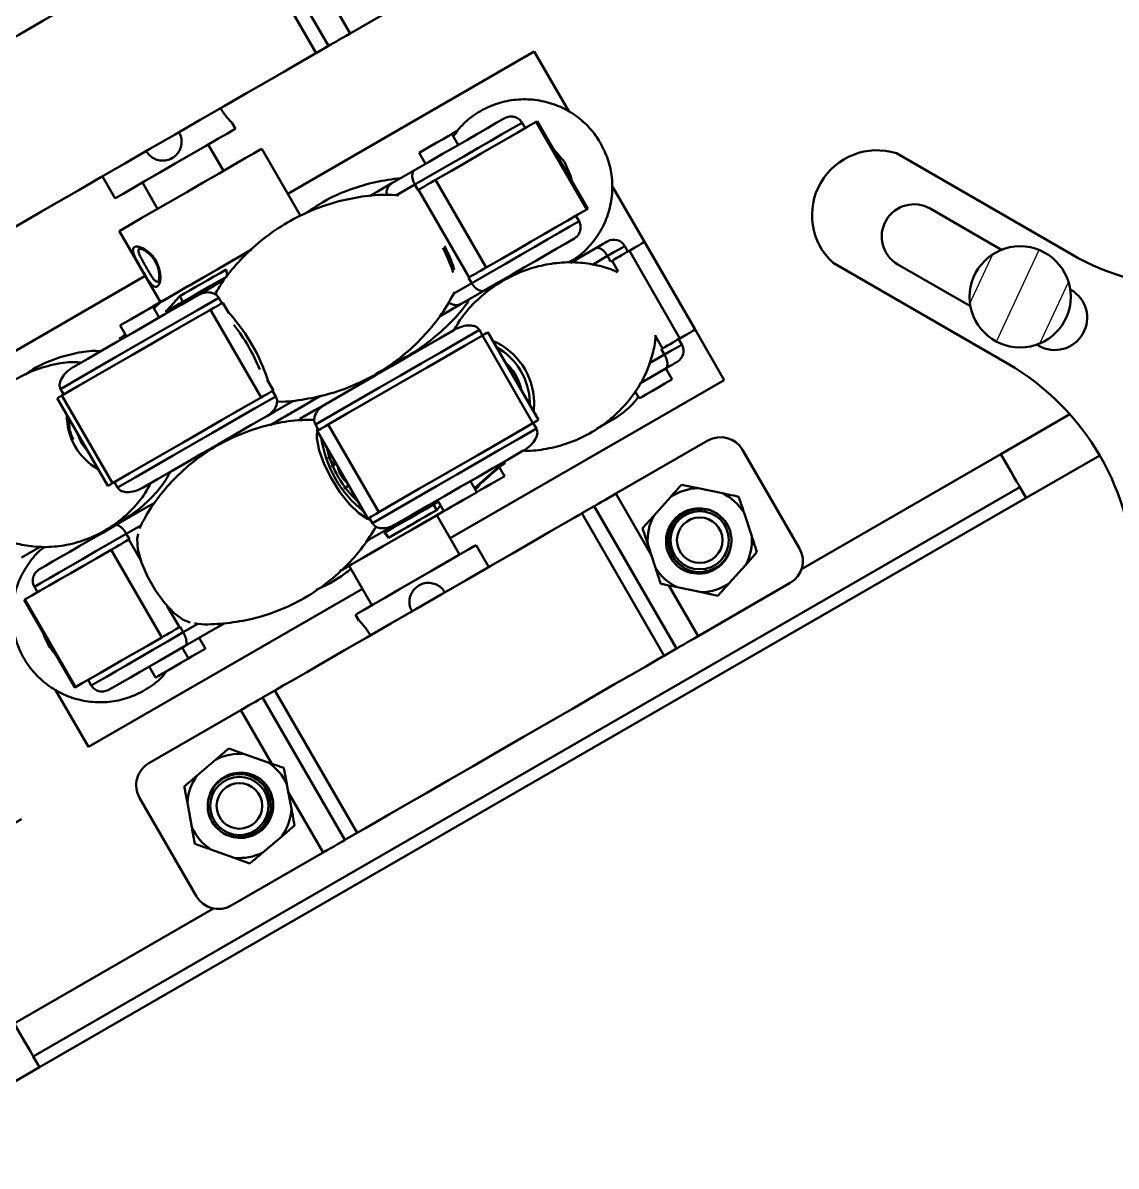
# Model space of a CAD drawing. Header units: millimetres. Extents: x 263 to 2983, y 441 to 2500.
# Drawn here: x 716.4 to 802.7, y 1192.8 to 1283.1 of the extents above; entities that cross this region are included whole.
import ezdxf

# ---------------------------------------------------------------- set-up
doc = ezdxf.new("R2010")
doc.units = ezdxf.units.MM
doc.header["$LTSCALE"] = 0.5
doc.layers.add('BOL', color=7, linetype='Continuous', lineweight=50)
doc.layers.add('HAT', color=3, linetype='Continuous')

# ---------------------------------------------------------------- blocks, each defined once
blk = doc.blocks.new('*U56')
at = {"layer": 'BOL'}
for p, q in [((-11.999, 6.192), (9.132, -6.008)), ((-1.803, 1.453), (-2.294, 0.589)), ((-0.071, 0.453), (-0.573, -0.405)), ((4.437, -3.297), (5.937, -0.699)), ((5.937, -0.699), (11.999, -4.199)), ((9.767, -4.065), (9.517, -4.498)), ((9.517, -4.498), (11.249, -5.498)), ((11.499, -5.065), (9.767, -4.065)), ((11.999, -4.199), (11.499, -5.065)), ((10.499, -6.797), (9.132, -6.008)), ((11.249, -5.498), (10.499, -6.797))]:
    blk.add_line(p, q, dxfattribs=at)
blk.add_lwpolyline([(-3.047, 6.797), (5.613, 1.797), (3.613, -1.667), (-5.047, 3.333)], close=True, dxfattribs=at)
blk = doc.blocks.new('*U57')
at = {"layer": 'BOL', "color": 0, "linetype": 'ByBlock', "lineweight": -2, "transparency": 16777216, "rotation": 239.9999999999999}
blk.add_blockref('*U56', (599.892, 1758.508), dxfattribs=at)

msp = doc.modelspace()

# ---------------------------------------------------------------- hatches: boundary and pattern name
at = {"layer": 'HAT'}
h = msp.add_hatch(dxfattribs=at)
h.set_pattern_fill('ANSI31', color=256, angle=20)
h.paths.add_polyline_path([(791.154, 1261.488, 1), (799.154, 1261.488, 1)])

# ---------------------------------------------------------------- linework, layer by layer
at = {"layer": 'BOL'}
for p, q in [((734.002, 1292.577), (740.502, 1281.318)), ((733.028, 1292.015), (739.528, 1280.756)), ((739.876, 1286.367), (742.218, 1282.309)), ((742.218, 1282.309), (749.487, 1286.506)), ((756.769, 1280.895), (737.283, 1269.645)), ((739.528, 1280.756), (740.502, 1281.318)), ((759.533, 1276.107), (756.769, 1280.895)), ((733.167, 1274.774), (732.908, 1275.222)), ((755.8, 1275.255), (756.05, 1274.822)), ((760.926, 1268.4), (756.926, 1275.328)), ((761.005, 1268.445), (757.005, 1275.374)), ((750.761, 1273.501), (750.261, 1274.367)), ((750.271, 1274.372), (750.735, 1274.64)), ((732.202, 1271.446), (731.002, 1273.524)), ((738.3, 1267.883), (735.233, 1273.196)), ((747.663, 1272.867), (748.163, 1272.001)), ((785.374, 1272.838), (799.154, 1264.882)), ((745.501, 1270.464), (747.343, 1271.527)), ((722.641, 1271.006), (723.641, 1269.274)), ((725.806, 1270.524), (727.006, 1268.446)), ((748.963, 1270.731), (752.963, 1263.803)), ((747.329, 1270.364), (745.874, 1269.525)), ((747.329, 1270.364), (747.579, 1269.931)), ((747.579, 1269.931), (747.614, 1269.951)), ((751.614, 1263.023), (747.614, 1269.951)), ((765.469, 1265.826), (762.891, 1270.29)), ((760.3, 1267.461), (760.05, 1267.894)), ((788.045, 1268.466), (793.687, 1265.209)), ((723.975, 1266.696), (727.225, 1261.067)), ((759.629, 1264.187), (761.617, 1265.335)), ((764.169, 1265.076), (763.919, 1265.509)), ((764.279, 1265.139), (768.279, 1258.211)), ((769.469, 1258.898), (765.469, 1265.826)), ((760.681, 1264.794), (760.34, 1264.803)), ((762.55, 1264.719), (761.357, 1264.03)), ((762.55, 1264.719), (762.8, 1264.286)), ((762.907, 1264.347), (762.8, 1264.286)), ((763.401, 1263.491), (762.907, 1264.347)), ((794.154, 1256.222), (780.373, 1264.178)), ((750.213, 1263.826), (750.351, 1263.408)), ((750.445, 1263.628), (750.331, 1264.009)), ((755.125, 1263.319), (755.35, 1263.294)), ((791.224, 1260.742), (785.495, 1264.05)), ((726.025, 1263.145), (706.539, 1251.895)), ((750.416, 1261.754), (751.829, 1262.57)), ((751.579, 1263.003), (751.614, 1263.023)), ((751.829, 1262.57), (751.579, 1263.003)), ((729.009, 1261.099), (728.756, 1261.537)), ((752.843, 1262.001), (751.001, 1260.937)), ((799.11, 1262.078), (799.17, 1262.043)), ((727.137, 1259.861), (726.637, 1260.727)), ((727.226, 1261.067), (726.751, 1260.634)), ((731.839, 1261.421), (732.089, 1260.988)), ((732.635, 1260.189), (732.153, 1261.025)), ((751.001, 1260.937), (749.335, 1259.976)), ((735.186, 1253.539), (731.186, 1260.467)), ((724.039, 1259.227), (724.539, 1258.361)), ((752.429, 1258.875), (752.679, 1258.442)), ((771.769, 1254.914), (769.469, 1258.898)), ((724.219, 1258.333), (724.443, 1258.528)), ((756.663, 1251.505), (752.663, 1258.433)), ((757.104, 1251.759), (753.104, 1258.688)), ((766.907, 1257.419), (766.315, 1258.444)), ((768.419, 1257.715), (768.169, 1258.148)), ((766.907, 1257.419), (766.8, 1257.357)), ((767.05, 1256.924), (766.8, 1257.357)), ((796.62, 1257.626), (796.473, 1257.711)), ((745.666, 1256.125), (745.574, 1256.284)), ((765.862, 1256.239), (767.05, 1256.924)), ((735.56, 1255.366), (735.738, 1254.815)), ((767.117, 1255.808), (765.148, 1254.671)), ((767.654, 1254.964), (767.154, 1255.83)), ((736.153, 1254.097), (735.67, 1254.932)), ((750.118, 1242.414), (771.769, 1254.914)), ((719.079, 1253.477), (723.079, 1246.549)), ((719.342, 1254.206), (719.592, 1253.773)), ((719.44, 1253.685), (723.44, 1246.757)), ((736.339, 1253.627), (736.089, 1254.06)), ((764.736, 1254.017), (765.056, 1253.464)), ((765.082, 1253.479), (765.056, 1253.464)), ((756.423, 1253.145), (756.422, 1252.941)), ((756.769, 1253.177), (756.721, 1252.424)), ((793.625, 1249.058), (799.083, 1252.209)), ((739.471, 1251.394), (739.721, 1250.961)), ((739.612, 1250.898), (743.612, 1243.97)), ((740.483, 1251.401), (744.483, 1244.473)), ((756.929, 1251.081), (756.679, 1251.514)), ((770.487, 1250.133), (763.218, 1245.936)), ((777.72, 1241.607), (773.22, 1249.401)), ((777.883, 1239.969), (793.625, 1249.058)), ((795.625, 1245.594), (801.444, 1248.953)), ((741.112, 1248.3), (740.729, 1248.079)), ((754.409, 1247.316), (754.006, 1248.015)), ((717.183, 1201.46), (795.125, 1246.46)), ((723.842, 1246.412), (723.592, 1246.845)), ((741.729, 1246.347), (742.112, 1246.568)), ((752.22, 1246.053), (751.72, 1246.919)), ((752.094, 1246.269), (752.358, 1246.509)), ((752.449, 1246.599), (752.401, 1246.683)), ((769.702, 1246.37), (768.403, 1246.644)), ((771.624, 1245.966), (769.702, 1246.37)), ((795.125, 1246.46), (795.625, 1245.594)), ((717.683, 1200.594), (795.625, 1245.594)), ((726.285, 1244.936), (726.781, 1245.222)), ((749.121, 1245.419), (749.622, 1244.553)), ((766.008, 1241.104), (763.218, 1245.936)), ((767.517, 1245.655), (766.206, 1244.193)), ((723.681, 1243.432), (726.285, 1244.936)), ((748.803, 1245.078), (749.056, 1244.64)), ((749.056, 1244.64), (749.357, 1245.01)), ((749.648, 1244.568), (749.622, 1244.553)), ((760.528, 1244.383), (761.502, 1244.945)), ((767.028, 1233.125), (760.528, 1244.383)), ((768.002, 1233.687), (761.502, 1244.945)), ((773.947, 1242.565), (773.336, 1244.432)), ((725.722, 1243.456), (724.531, 1242.768)), ((743.971, 1243.599), (743.721, 1244.032)), ((750.868, 1241.115), (749.068, 1244.233)), ((766.206, 1244.193), (765.32, 1243.204)), ((724.531, 1242.768), (724.781, 1242.335)), ((744.989, 1242.876), (745.242, 1242.438)), ((717.773, 1241.753), (716.256, 1240.877)), ((724.781, 1242.335), (724.732, 1242.307)), ((724.732, 1242.307), (725.691, 1240.645)), ((753.167, 1240.133), (752.167, 1241.865)), ((765.733, 1241.943), (766.344, 1240.076)), ((727.337, 1234.574), (723.337, 1241.502)), ((767.464, 1241.476), (767.55, 1241.281)), ((773.474, 1240.315), (774.36, 1241.304)), ((742.14, 1240.233), (743.94, 1237.115)), ((772.163, 1238.853), (773.474, 1240.315)), ((776.987, 1238.875), (769.718, 1234.678)), ((717.266, 1238.574), (717.516, 1238.141)), ((721.539, 1225.914), (743.19, 1238.414)), ((769.718, 1234.678), (767.409, 1238.678)), ((768.056, 1238.542), (769.978, 1238.138)), ((769.978, 1238.138), (771.277, 1237.864)), ((716.465, 1237.534), (720.465, 1230.606)), ((716.508, 1237.559), (720.508, 1230.631)), ((727.772, 1237.04), (728.732, 1235.379)), ((742.641, 1236.365), (742.899, 1235.917)), ((728.781, 1235.407), (728.732, 1235.379)), ((729.031, 1234.974), (728.781, 1235.407)), ((729.031, 1234.974), (730.182, 1235.639)), ((731.785, 1235.41), (729.181, 1233.906)), ((732.244, 1235.674), (731.785, 1235.41)), ((730.788, 1233.679), (730.288, 1234.545)), ((729.435, 1232.898), (728.935, 1233.764)), ((767.028, 1233.125), (768.002, 1233.687)), ((726.337, 1232.264), (726.837, 1231.398)), ((721.766, 1230.78), (721.516, 1231.213)), ((726.857, 1231.41), (726.837, 1231.398)), ((718.922, 1230.448), (721.539, 1225.914)), ((736.279, 1230.383), (735.306, 1229.821)), ((742.779, 1219.125), (736.279, 1230.383)), ((741.806, 1218.563), (735.306, 1229.821)), ((733.59, 1228.83), (726.32, 1224.633)), ((736.041, 1224.585), (733.59, 1228.83)), ((733.88, 1225.352), (732.63, 1225.796)), ((735.731, 1224.695), (733.88, 1225.352)), ((731.619, 1224.935), (730.125, 1223.661)), ((730.125, 1223.661), (729.115, 1222.8)), ((737.579, 1221.014), (737.223, 1222.945)), ((730.088, 1214.107), (725.588, 1221.901)), ((735.926, 1221.707), (735.867, 1221.912)), ((740.09, 1217.572), (737.333, 1222.346)), ((729.355, 1221.494), (729.712, 1219.563)), ((736.81, 1218.847), (737.82, 1219.708)), ((742.779, 1219.125), (741.806, 1218.563)), ((735.315, 1217.573), (736.81, 1218.847)), ((731.203, 1217.813), (733.054, 1217.156)), ((740.09, 1217.572), (732.82, 1213.375)), ((733.054, 1217.156), (734.305, 1216.712)), ((715.683, 1204.058), (731.425, 1213.146)), ((717.183, 1201.46), (717.683, 1200.594)), ((704.154, 1192.783), (717.683, 1200.594))]:
    msp.add_line(p, q, dxfattribs=at)
at = {"layer": 'BOL', "flags": 128}
for points in [[(708.779, 1278.015), (708.945, 1278.11), (709.436, 1278.394), (710.241, 1278.858), (711.336, 1279.491), (712.692, 1280.274), (714.272, 1281.186), (716.033, 1282.203), (717.927, 1283.296), (719.903, 1284.437), (721.905, 1285.593), (723.88, 1286.733), (725.774, 1287.826), (727.535, 1288.843), (729.115, 1289.756), (730.472, 1290.539), (731.567, 1291.171), (732.371, 1291.635), (732.863, 1291.919), (733.028, 1292.015)], [(742.218, 1282.309), (741.909, 1282.131), (741.61, 1281.958), (741.33, 1281.797), (741.079, 1281.652), (740.864, 1281.528), (740.693, 1281.429), (740.571, 1281.358), (740.502, 1281.318)], [(715.279, 1266.756), (715.445, 1266.852), (715.936, 1267.136), (716.741, 1267.6), (717.836, 1268.232), (719.192, 1269.015), (720.772, 1269.928), (722.533, 1270.944), (724.427, 1272.038), (726.403, 1273.178), (728.405, 1274.334), (730.38, 1275.475), (732.274, 1276.568), (734.035, 1277.585), (735.615, 1278.497), (736.972, 1279.28), (738.067, 1279.913), (738.871, 1280.377), (739.363, 1280.661), (739.528, 1280.756)], [(755.8, 1275.255), (755.085, 1274.842), (754.262, 1274.367), (753.336, 1273.832), (752.31, 1273.24), (751.191, 1272.594), (749.983, 1271.897), (748.694, 1271.152), (747.329, 1270.364)], [(747.343, 1271.527), (748.458, 1272.171), (749.514, 1272.781), (750.506, 1273.353), (751.43, 1273.887), (752.282, 1274.379), (753.06, 1274.828), (753.76, 1275.232), (754.38, 1275.59)], [(748.963, 1270.731), (750.216, 1271.454), (751.404, 1272.14), (752.522, 1272.785), (753.567, 1273.389), (754.533, 1273.946), (755.417, 1274.457), (756.216, 1274.918), (756.926, 1275.328)], [(756.926, 1275.328), (756.99, 1275.365), (757.005, 1275.374)], [(733.167, 1274.774), (733.005, 1274.68), (732.529, 1274.406), (731.772, 1273.969), (730.785, 1273.399), (729.637, 1272.736), (728.404, 1272.024)], [(749.073, 1273.681), (749.56, 1273.962), (749.956, 1274.19), (750.2, 1274.332), (750.261, 1274.367)], [(747.663, 1272.867), (747.668, 1272.869), (747.809, 1272.951), (748.125, 1273.134), (748.569, 1273.39), (749.073, 1273.681)], [(724.324, 1266.897), (724.916, 1267.239), (725.761, 1267.727), (726.814, 1268.335), (728.016, 1269.029), (729.305, 1269.773), (730.609, 1270.526), (731.859, 1271.248), (732.988, 1271.9), (733.934, 1272.446), (734.647, 1272.857), (735.088, 1273.112), (735.233, 1273.196)], [(758.281, 1273.164), (758.324, 1273.127), (759.148, 1272.165)], [(728.404, 1272.024), (727.171, 1271.312), (726.022, 1270.649), (725.036, 1270.08), (724.279, 1269.643), (723.803, 1269.368), (723.641, 1269.274)], [(759.148, 1272.165), (759.652, 1271.003), (759.729, 1270.655)], [(747.614, 1269.951), (747.692, 1269.996), (747.814, 1270.067), (747.974, 1270.16), (748.162, 1270.268), (748.368, 1270.387), (748.578, 1270.508), (748.78, 1270.625), (748.963, 1270.731)], [(743.752, 1269.454), (744.422, 1269.841), (745.501, 1270.464)], [(752.963, 1263.803), (754.216, 1264.526), (755.404, 1265.212), (756.522, 1265.857), (757.567, 1266.46), (758.533, 1267.018), (759.417, 1267.529), (760.216, 1267.99), (760.926, 1268.4)], [(761.005, 1268.445), (760.99, 1268.437), (760.926, 1268.4)], [(723.975, 1266.696), (724.016, 1266.72), (724.324, 1266.897)], [(751.829, 1262.57), (753.194, 1263.358), (754.483, 1264.103), (755.691, 1264.8), (756.81, 1265.446), (757.836, 1266.038), (758.762, 1266.573), (759.585, 1267.048), (760.3, 1267.461)], [(759.88, 1266.064), (759.26, 1265.706), (758.56, 1265.302), (757.782, 1264.853), (756.93, 1264.36), (756.006, 1263.827), (755.014, 1263.254), (753.958, 1262.645), (752.843, 1262.001)], [(734.42, 1265.221), (733.209, 1264.522), (731.904, 1263.768), (730.65, 1263.044), (729.515, 1262.389), (728.56, 1261.837), (727.836, 1261.42), (727.383, 1261.158), (727.225, 1261.067), (727.225, 1261.067)], [(727.227, 1261.068), (727.35, 1261.139), (727.772, 1261.382), (728.467, 1261.784), (729.399, 1262.322), (730.517, 1262.967), (731.761, 1263.685), (733.064, 1264.438), (734.355, 1265.183), (734.446, 1265.236)], [(749.537, 1265.37), (749.772, 1264.887), (750.213, 1263.826)], [(761.617, 1265.335), (761.955, 1265.53), (762.218, 1265.682), (762.406, 1265.79), (762.518, 1265.855), (762.553, 1265.875)], [(763.919, 1265.509), (763.883, 1265.488), (763.728, 1265.399), (763.454, 1265.24), (763.06, 1265.013), (762.55, 1264.719)], [(762.907, 1264.347), (763.085, 1264.45), (763.284, 1264.565), (763.494, 1264.686), (763.701, 1264.806), (763.893, 1264.917), (764.06, 1265.013), (764.191, 1265.089), (764.279, 1265.139)], [(765.469, 1265.826), (765.43, 1265.804), (765.291, 1265.724), (765.053, 1265.586), (764.715, 1265.391), (764.279, 1265.139)], [(732.434, 1263.661), (731.938, 1263.374), (731.448, 1263.091), (730.965, 1262.812), (730.493, 1262.54), (730.034, 1262.275), (729.59, 1262.018), (729.163, 1261.772), (728.756, 1261.537)], [(752.963, 1263.803), (752.78, 1263.697), (752.578, 1263.58), (752.368, 1263.459), (752.162, 1263.34), (751.974, 1263.231), (751.814, 1263.139), (751.692, 1263.068), (751.614, 1263.023)], [(727.618, 1260.296), (728.157, 1260.607), (728.722, 1260.934), (729.311, 1261.273), (729.919, 1261.625), (730.545, 1261.986), (731.185, 1262.355), (731.835, 1262.731), (732.492, 1263.11)], [(730.111, 1261.578), (730.529, 1261.82), (731.46, 1262.357), (732.186, 1262.776)], [(720.374, 1255.957), (721.489, 1256.6), (722.643, 1257.267), (723.833, 1257.954), (725.055, 1258.659), (726.305, 1259.381), (727.578, 1260.116), (728.871, 1260.862), (730.178, 1261.617)], [(731.839, 1261.421), (730.153, 1260.448), (728.486, 1259.485), (726.846, 1258.539), (725.242, 1257.613), (723.682, 1256.712), (722.173, 1255.841), (720.724, 1255.004), (719.342, 1254.206)], [(724.039, 1259.227), (724.04, 1259.228), (724.152, 1259.293), (724.445, 1259.462), (724.874, 1259.709), (725.374, 1259.998), (725.868, 1260.283), (726.281, 1260.522), (726.551, 1260.678), (726.637, 1260.727)], [(726.637, 1260.727), (726.764, 1260.801), (727.22, 1261.064), (727.227, 1261.068)], [(731.186, 1260.467), (731.396, 1260.588), (731.6, 1260.706), (731.785, 1260.813), (731.941, 1260.903), (732.058, 1260.971), (732.13, 1261.012), (732.153, 1261.025)], [(719.44, 1253.685), (720.761, 1254.448), (722.135, 1255.241), (723.558, 1256.063), (725.022, 1256.908), (726.524, 1257.775), (728.056, 1258.66), (729.612, 1259.558), (731.186, 1260.467)], [(752.429, 1258.875), (750.945, 1258.019), (749.407, 1257.13), (747.821, 1256.215), (746.196, 1255.276), (744.54, 1254.32), (742.861, 1253.351), (741.169, 1252.374), (739.471, 1251.394)], [(740.235, 1252.99), (741.559, 1253.754), (742.877, 1254.515), (744.183, 1255.269), (745.474, 1256.015), (746.746, 1256.749), (747.994, 1257.469), (749.214, 1258.173), (750.401, 1258.859)], [(769.469, 1258.898), (769.43, 1258.876), (769.291, 1258.796), (769.053, 1258.658), (768.715, 1258.463), (768.279, 1258.211)], [(752.663, 1258.433), (751.251, 1257.618), (749.796, 1256.778), (748.303, 1255.916), (746.778, 1255.035), (745.227, 1254.14), (743.657, 1253.233), (742.073, 1252.319), (740.483, 1251.401)], [(752.663, 1258.433), (752.832, 1258.53), (752.966, 1258.608), (753.058, 1258.661), (753.101, 1258.686), (753.104, 1258.688)], [(768.279, 1258.211), (768.191, 1258.161), (768.06, 1258.085), (767.893, 1257.989), (767.701, 1257.877), (767.494, 1257.758), (767.284, 1257.637), (767.085, 1257.522), (766.907, 1257.419)], [(767.05, 1256.924), (767.56, 1257.219), (767.954, 1257.446), (768.228, 1257.605), (768.383, 1257.694), (768.419, 1257.715)], [(768.053, 1256.349), (768.018, 1256.329), (767.906, 1256.264), (767.718, 1256.156), (767.455, 1256.003), (767.117, 1255.808)], [(767.654, 1254.964), (767.63, 1254.95), (767.438, 1254.839), (767.081, 1254.633), (766.614, 1254.363), (766.107, 1254.071), (765.638, 1253.8), (765.278, 1253.592), (765.082, 1253.479)], [(719.079, 1253.477), (719.1, 1253.489), (719.17, 1253.529), (719.285, 1253.596), (719.44, 1253.685)], [(723.44, 1246.757), (724.761, 1247.52), (726.135, 1248.313), (727.558, 1249.134), (729.023, 1249.98), (730.524, 1250.847), (732.056, 1251.731), (733.612, 1252.63), (735.186, 1253.539)], [(723.842, 1246.412), (725.224, 1247.21), (726.673, 1248.047), (728.182, 1248.918), (729.742, 1249.818), (731.346, 1250.745), (732.986, 1251.691), (734.653, 1252.654), (736.339, 1253.627)], [(736.153, 1254.097), (736.13, 1254.084), (736.058, 1254.042), (735.941, 1253.975), (735.785, 1253.885), (735.6, 1253.778), (735.396, 1253.66), (735.186, 1253.539)], [(735.912, 1251.36), (736.787, 1251.865), (738.083, 1252.613), (739.437, 1253.395), (739.969, 1253.702)], [(739.968, 1253.702), (739.706, 1253.55), (738.349, 1252.767), (737.037, 1252.009), (735.916, 1251.362)], [(737.743, 1253.283), (736.208, 1252.397), (735.678, 1252.091)], [(738.254, 1251.846), (739.433, 1252.527), (740.239, 1252.992)], [(735.678, 1252.091), (734.371, 1251.336), (733.078, 1250.59), (731.805, 1249.855), (730.555, 1249.133), (729.333, 1248.428), (728.143, 1247.74), (726.989, 1247.074), (725.874, 1246.43)], [(757.104, 1251.759), (757.101, 1251.758), (757.058, 1251.733), (756.966, 1251.68), (756.832, 1251.602), (756.663, 1251.505)], [(721.57, 1249.162), (720.999, 1249.921), (720.588, 1250.864)], [(743.822, 1243.858), (743.602, 1243.941), (742.907, 1244.385), (742.157, 1245.106), (741.412, 1246.043), (740.733, 1247.122), (740.175, 1248.255), (739.783, 1249.35), (739.589, 1250.318), (739.608, 1251.081), (739.62, 1251.135)], [(739.612, 1250.898), (739.618, 1250.902), (739.668, 1250.93), (739.765, 1250.986), (739.905, 1251.067), (740.078, 1251.167), (740.274, 1251.28), (740.483, 1251.401)], [(743.971, 1243.599), (745.669, 1244.58), (747.361, 1245.557), (749.04, 1246.526), (750.696, 1247.482), (752.321, 1248.42), (753.907, 1249.336), (755.445, 1250.224), (756.929, 1251.081)], [(756.663, 1251.505), (755.251, 1250.69), (753.796, 1249.85), (752.303, 1248.988), (750.778, 1248.107), (749.227, 1247.212), (747.657, 1246.305), (746.073, 1245.391), (744.483, 1244.473)], [(721.362, 1249.523), (720.86, 1250.352), (720.796, 1250.503)], [(740.442, 1248.851), (740.904, 1248.303), (740.968, 1248.217)], [(755.901, 1249.333), (754.714, 1248.647), (753.494, 1247.943), (752.246, 1247.223), (750.974, 1246.488), (749.683, 1245.743), (748.377, 1244.988), (747.059, 1244.228), (745.735, 1243.463)], [(793.625, 1249.058), (793.918, 1248.551), (794.199, 1248.064), (794.458, 1247.614), (794.686, 1247.221), (794.872, 1246.898), (795.011, 1246.658), (795.096, 1246.51), (795.125, 1246.46)], [(754.481, 1248.356), (754.467, 1248.348), (754.407, 1248.313), (754.3, 1248.251), (754.147, 1248.163), (753.948, 1248.048)], [(754.409, 1247.316), (754.385, 1247.303), (754.193, 1247.192), (753.836, 1246.986), (753.369, 1246.716), (752.862, 1246.423), (752.393, 1246.152), (752.22, 1246.053)], [(723.44, 1246.757), (723.285, 1246.668), (723.17, 1246.601), (723.1, 1246.561), (723.079, 1246.549)], [(752.047, 1246.366), (752.197, 1246.453), (752.312, 1246.52), (752.393, 1246.566), (752.438, 1246.593), (752.449, 1246.599)], [(749.19, 1245.301), (748.806, 1245.079), (748.187, 1244.722), (747.553, 1244.356), (746.907, 1243.983), (746.253, 1243.605), (745.592, 1243.224), (744.93, 1242.842)], [(752.22, 1246.053), (752.196, 1246.039), (752.004, 1245.928), (751.647, 1245.722), (751.179, 1245.452), (750.673, 1245.159), (750.203, 1244.889), (749.844, 1244.681), (749.648, 1244.568)], [(763.218, 1245.936), (762.909, 1245.758), (762.61, 1245.585), (762.33, 1245.423), (762.079, 1245.278), (761.864, 1245.155), (761.693, 1245.056), (761.571, 1244.985), (761.502, 1244.945)], [(760.528, 1244.383), (760.363, 1244.288), (759.871, 1244.004), (759.067, 1243.539), (757.972, 1242.907), (756.615, 1242.124), (755.035, 1241.212), (753.274, 1240.195), (751.38, 1239.102), (749.405, 1237.961), (747.403, 1236.805), (745.427, 1235.665), (743.533, 1234.571), (741.772, 1233.555), (740.192, 1232.642), (738.836, 1231.859), (737.741, 1231.227), (736.936, 1230.762), (736.445, 1230.479), (736.279, 1230.383)], [(749.648, 1244.568), (749.572, 1244.524), (748.544, 1243.93), (747.358, 1243.246), (746.077, 1242.506), (744.771, 1241.752), (743.509, 1241.024), (742.361, 1240.361), (741.395, 1239.803)], [(741.435, 1239.826), (742.165, 1240.248), (743.286, 1240.894), (744.531, 1241.614), (745.834, 1242.366), (747.125, 1243.111), (748.334, 1243.809), (749.396, 1244.422), (749.648, 1244.568)], [(744.483, 1244.473), (744.274, 1244.352), (744.078, 1244.239), (743.905, 1244.139), (743.765, 1244.058), (743.668, 1244.002), (743.618, 1243.973), (743.612, 1243.97)], [(745.242, 1242.438), (745.742, 1242.726), (746.24, 1243.014), (746.734, 1243.299), (747.222, 1243.581), (747.7, 1243.857), (748.167, 1244.126), (748.619, 1244.388), (749.056, 1244.64)], [(717.686, 1239.971), (718.157, 1240.243), (718.713, 1240.564), (719.351, 1240.932), (720.069, 1241.347), (720.865, 1241.806), (721.734, 1242.308), (722.674, 1242.851), (723.681, 1243.432)], [(745.735, 1243.463), (745.667, 1243.424), (744.741, 1242.889), (743.731, 1242.306), (743.519, 1242.184)], [(724.531, 1242.768), (723.287, 1242.05), (722.128, 1241.381), (721.061, 1240.765), (720.09, 1240.204), (719.221, 1239.702), (718.458, 1239.262), (717.805, 1238.885), (717.266, 1238.574)], [(729.579, 1235.761), (729.013, 1235.97), (728.302, 1236.499), (727.555, 1237.296), (726.838, 1238.289), (726.214, 1239.392), (725.739, 1240.505), (725.456, 1241.529), (725.389, 1242.375), (725.458, 1242.772)], [(723.337, 1241.502), (723.508, 1241.6), (723.703, 1241.713), (723.911, 1241.833), (724.12, 1241.954), (724.318, 1242.068), (724.492, 1242.168), (724.633, 1242.25), (724.732, 1242.307)], [(747.404, 1239.115), (748.637, 1239.827), (749.785, 1240.49), (750.772, 1241.06), (751.529, 1241.497), (752.005, 1241.772), (752.167, 1241.865)], [(723.337, 1241.502), (722.202, 1240.846), (721.139, 1240.232), (720.153, 1239.663), (719.248, 1239.141), (718.428, 1238.668), (717.697, 1238.245), (717.056, 1237.875), (716.508, 1237.559)], [(742.641, 1236.365), (742.803, 1236.459), (743.279, 1236.734), (744.036, 1237.171), (745.022, 1237.74), (746.171, 1238.403), (747.404, 1239.115)], [(716.465, 1237.534), (716.467, 1237.535), (716.508, 1237.559)], [(728.732, 1235.379), (728.633, 1235.321), (728.492, 1235.24), (728.318, 1235.139), (728.12, 1235.025), (727.911, 1234.905), (727.703, 1234.785), (727.508, 1234.672), (727.337, 1234.574)], [(727.337, 1234.574), (726.202, 1233.918), (725.139, 1233.304), (724.153, 1232.735), (723.248, 1232.213), (722.428, 1231.739), (721.697, 1231.317), (721.056, 1230.947), (720.508, 1230.631)], [(721.766, 1230.78), (722.305, 1231.091), (722.958, 1231.468), (723.721, 1231.908), (724.59, 1232.41), (725.561, 1232.97), (726.628, 1233.587), (727.787, 1234.256), (729.031, 1234.974)], [(769.718, 1234.678), (769.409, 1234.499), (769.11, 1234.327), (768.83, 1234.165), (768.579, 1234.02), (768.364, 1233.896), (768.193, 1233.797), (768.071, 1233.727), (768.002, 1233.687)], [(729.181, 1233.906), (728.174, 1233.324), (727.234, 1232.782), (726.365, 1232.28), (725.569, 1231.821), (724.851, 1231.406), (724.213, 1231.038), (723.657, 1230.717), (723.186, 1230.445)], [(730.788, 1233.679), (730.764, 1233.665), (730.572, 1233.554), (730.215, 1233.348), (729.748, 1233.079), (729.435, 1232.898)], [(729.435, 1232.898), (729.405, 1232.881), (729.202, 1232.763), (728.836, 1232.552), (728.365, 1232.28), (727.858, 1231.987), (727.393, 1231.719), (727.042, 1231.516), (726.857, 1231.41)], [(767.028, 1233.125), (766.863, 1233.029), (766.371, 1232.746), (765.567, 1232.281), (764.472, 1231.649), (763.115, 1230.866), (761.535, 1229.953), (759.774, 1228.937), (757.88, 1227.843), (755.905, 1226.703), (753.903, 1225.547), (751.927, 1224.406), (750.034, 1223.313), (748.272, 1222.296), (746.692, 1221.384), (745.336, 1220.601), (744.241, 1219.969), (743.436, 1219.504), (742.945, 1219.22), (742.779, 1219.125)], [(720.508, 1230.631), (720.467, 1230.607), (720.465, 1230.606)], [(733.59, 1228.83), (733.899, 1229.009), (734.198, 1229.181), (734.478, 1229.343), (734.729, 1229.488), (734.943, 1229.612), (735.115, 1229.711), (735.237, 1229.781), (735.306, 1229.821)], [(740.09, 1217.572), (740.399, 1217.75), (740.698, 1217.923), (740.978, 1218.085), (741.229, 1218.23), (741.443, 1218.354), (741.615, 1218.452), (741.737, 1218.523), (741.806, 1218.563)], [(715.683, 1204.058), (715.975, 1203.551), (716.257, 1203.064), (716.516, 1202.614), (716.743, 1202.221), (716.93, 1201.898), (717.068, 1201.658), (717.154, 1201.51), (717.183, 1201.46)]]:
    msp.add_lwpolyline(points, dxfattribs=at)
at = {"layer": 'BOL'}
for centre, radius in [((795.154, 1261.488), 4), ((769.84, 1242.254), 2.3), ((769.84, 1242.254), 1.8), ((733.467, 1221.254), 2.3), ((733.467, 1221.254), 1.8)]:
    msp.add_circle(centre, radius, dxfattribs=at)
for centre, radius, start, end in [((783.834, 1267.953), 5.122, 72.50574, 227.49291), ((786.77, 1266.258), 2.55, 60, 240), ((763.053, 1265.009), 1, 30, 120), ((809.154, 1282.202), 20, 240, 300), ((797.895, 1259.835), 2.55, 240, 60), ((721.417, 1250.175), 15.066, 20.15501, 42.25802), ((720.803, 1249.854), 15.445, 22.38872, 37.61135), ((811.764, 1106.431), 175.324, 119.95613, 120.04746), ((751.324, 1253.025), 5.447, 1.60133, 66.59484), ((751.232, 1252.985), 5.193, 1.76377, 60.5355), ((767.553, 1257.215), 1, 300, 30), ((751.35, 1253.056), 4.531, 13.08735, 46.91253), ((751.578, 1253.188), 4.231, 14.21218, 45.78777), ((784.154, 1238.901), 20, 0, 60), ((724.707, 1252.108), 4.871, 179.32722, 240.67301), ((748.995, 1251.696), 9.163, 188.4849, 231.51548), ((771.487, 1248.401), 2, 30, 120), ((748.397, 1251.351), 8.213, 192.52401, 227.47589), ((743.353, 1248.439), 2.143, 189.63491, 230.36452), ((769.84, 1242.254), 4.119, 91.92139, 124.33189), ((769.84, 1242.254), 4.119, 31.92139, 64.33189), ((769.845, 1242.227), 2.491, 77.52242, 352.82027), ((769.84, 1242.254), 2.5, 352.22268, 82.74971), ((769.84, 1242.254), 4.119, 151.92139, 184.33189), ((769.84, 1242.254), 4.119, 331.92139, 4.33189), ((775.987, 1240.607), 2, 300, 30), ((769.84, 1242.254), 4.119, 211.92139, 244.33189), ((769.84, 1242.254), 4.119, 271.92139, 304.33189), ((722.051, 1236.14), 4.256, 196.65344, 223.34655), ((733.467, 1221.254), 4.119, 84.24467, 116.65517), ((727.32, 1222.901), 2, 120, 210), ((733.467, 1221.254), 4.119, 24.24467, 56.65517), ((733.467, 1221.254), 4.119, 144.24467, 176.65517), ((733.466, 1221.281), 2.491, 249.846, 165.14417), ((733.467, 1221.254), 2.5, 164.54596, 255.07299), ((733.467, 1221.254), 4.119, 324.24467, 356.65517), ((733.467, 1221.254), 4.119, 204.24467, 236.65517), ((733.467, 1221.254), 4.119, 264.24467, 296.65517), ((731.82, 1215.107), 2, 210, 300)]:
    msp.add_arc(centre, radius, start, end, dxfattribs=at)
for points, knots in [([(761.878, 1273.85), (761.759, 1274.029), (761.368, 1274.616), (760.529, 1275.489), (759.302, 1276.329), (757.919, 1276.889), (756.448, 1277.143), (754.956, 1277.079), (753.509, 1276.702), (752.183, 1276.021), (751.102, 1275.179), (750.591, 1274.486), (750.374, 1274.193)], [0, 0, 0, 0, 0.047251, 0.155633, 0.264337, 0.37323, 0.482316, 0.591569, 0.700923, 0.810304, 0.919633, 1, 1, 1, 1]), ([(731.986, 1276.402), (732.073, 1276.261), (732.246, 1275.98), (732.523, 1275.629), (732.755, 1275.371), (732.901, 1275.223), (732.903, 1275.221), (732.904, 1275.22)], [0, 0, 0, 0, 0.209358, 0.418509, 0.632627, 0.850279, 1, 1, 1, 1]), ([(754.38, 1275.59), (754.494, 1275.642), (754.724, 1275.747), (755.107, 1275.748), (755.452, 1275.627), (755.681, 1275.44), (755.771, 1275.3), (755.8, 1275.255)], [0, 0, 0, 0, 0.232846, 0.465958, 0.690695, 0.90164, 1, 1, 1, 1]), ([(726.105, 1273.006), (726.201, 1272.871), (726.394, 1272.601), (726.829, 1272.343), (727.322, 1272.229), (727.832, 1272.288), (728.291, 1272.512), (728.645, 1272.867), (728.868, 1273.316), (728.926, 1273.816), (728.86, 1274.237), (728.725, 1274.438), (728.685, 1274.496)], [0, 0, 0, 0, 0.104637, 0.209173, 0.316187, 0.424964, 0.531115, 0.634496, 0.738965, 0.846778, 0.955269, 1, 1, 1, 1]), ([(759.444, 1264.201), (759.671, 1264.325), (760.334, 1264.686), (761.238, 1265.57), (762.104, 1266.779), (762.683, 1268.154), (762.962, 1269.616), (762.919, 1271.101), (762.582, 1272.553), (762.112, 1273.418), (761.878, 1273.85)], [0, 0, 0, 0, 0.06989, 0.203478, 0.336859, 0.469995, 0.602877, 0.735547, 0.868098, 1, 1, 1, 1]), ([(747.329, 1270.364), (747.292, 1270.435), (747.218, 1270.576), (747.147, 1270.813), (747.112, 1271.094), (747.169, 1271.367), (747.273, 1271.486), (747.342, 1271.527), (747.343, 1271.527)], [0, 0, 0, 0, 0.107644, 0.214433, 0.38277, 0.663948, 0.997023, 1, 1, 1, 1]), ([(746.203, 1270.869), (745.538, 1270.785), (744.185, 1270.615), (742.135, 1269.982), (740.285, 1269.174), (739.202, 1268.432), (738.756, 1268.127)], [0, 0, 0, 0, 0.251445, 0.511258, 0.798741, 1, 1, 1, 1]), ([(745.12, 1269.553), (745.11, 1269.623), (745.083, 1269.798), (745.147, 1270.065), (745.287, 1270.305), (745.427, 1270.421), (745.499, 1270.463), (745.501, 1270.464)], [0, 0, 0, 0, 0.180938, 0.453734, 0.744741, 0.993556, 1, 1, 1, 1]), ([(746.075, 1269.517), (745.712, 1269.538), (744.654, 1269.599), (742.882, 1269.404), (740.807, 1268.945), (738.738, 1268.179), (736.758, 1267.12), (734.937, 1265.792), (733.385, 1264.281), (732.252, 1262.911), (731.727, 1262.008), (731.549, 1261.703)], [0, 0, 0, 0, 0.063499, 0.184797, 0.307364, 0.430664, 0.564625, 0.69385, 0.81838, 0.938481, 1, 1, 1, 1]), ([(760.3, 1267.461), (760.344, 1267.362), (760.433, 1267.165), (760.433, 1266.833), (760.331, 1266.513), (760.14, 1266.242), (759.962, 1266.12), (759.88, 1266.064)], [0, 0, 0, 0, 0.198828, 0.397483, 0.600965, 0.815774, 1, 1, 1, 1]), ([(726.974, 1262.307), (726.964, 1262.302), (726.891, 1262.265), (726.736, 1262.284), (726.491, 1262.495), (726.214, 1262.871), (725.912, 1263.363), (725.604, 1263.894), (725.329, 1264.396), (725.123, 1264.835), (725.035, 1265.175), (725.091, 1265.397), (725.292, 1265.488), (725.623, 1265.436), (726.038, 1265.234), (726.473, 1264.881), (726.85, 1264.4), (727.105, 1263.853), (727.228, 1263.303), (727.228, 1262.811), (727.134, 1262.452), (727.024, 1262.352), (726.974, 1262.307)], [0, 0, 0, 0, 0.008752, 0.061375, 0.11378, 0.167274, 0.220759, 0.272211, 0.322428, 0.374316, 0.428962, 0.479602, 0.532514, 0.585104, 0.637965, 0.69173, 0.744436, 0.795013, 0.845658, 0.898883, 0.95417, 1, 1, 1, 1]), ([(725.594, 1265.298), (725.566, 1265.289), (725.482, 1265.262), (725.47, 1265.099), (725.554, 1264.829), (725.74, 1264.47), (725.976, 1264.058), (726.231, 1263.617), (726.473, 1263.203), (726.689, 1262.881), (726.88, 1262.695), (727.002, 1262.674), (727.059, 1262.704), (727.068, 1262.708)], [0, 0, 0, 0, 0.046784, 0.145284, 0.253053, 0.356969, 0.458566, 0.562984, 0.671051, 0.777868, 0.880898, 0.983051, 1, 1, 1, 1]), ([(725.584, 1265.316), (725.572, 1265.311), (725.543, 1265.3), (725.723, 1265.289), (726, 1265.158), (726.354, 1264.897), (726.678, 1264.548), (726.812, 1264.278), (726.86, 1264.181)], [0, 0, 0, 0, 0.127719, 0.291624, 0.460112, 0.662487, 0.878449, 1, 1, 1, 1]), ([(750.331, 1264.009), (750.269, 1264.174), (750.094, 1264.642), (749.845, 1265.155), (749.683, 1265.488)], [0, 0, 0, 0, 0.350073, 1, 1, 1, 1]), ([(762.55, 1264.719), (762.508, 1264.786), (762.424, 1264.921), (762.266, 1265.108), (762.059, 1265.29), (761.821, 1265.393), (761.682, 1265.371), (761.618, 1265.335), (761.617, 1265.335)], [0, 0, 0, 0, 0.107632, 0.214414, 0.382769, 0.663947, 0.997024, 1, 1, 1, 1]), ([(726.86, 1264.181), (726.899, 1264.113), (727.03, 1263.885), (727.129, 1263.462), (727.157, 1263.042), (727.111, 1262.812), (727.085, 1262.751), (727.078, 1262.736)], [0, 0, 0, 0, 0.1181425, 0.3945013, 0.6827518, 0.9201452, 1, 1, 1, 1]), ([(763.337, 1263.427), (763.322, 1263.436), (762.901, 1263.683), (761.916, 1263.962), (760.4, 1264.239), (758.753, 1264.229), (757.009, 1263.937), (755.258, 1263.322), (753.605, 1262.393), (752.195, 1261.234), (751.122, 1260.054), (750.636, 1259.22), (750.439, 1258.881)], [0, 0, 0, 0, 0.003735, 0.103693, 0.209703, 0.320038, 0.433293, 0.560932, 0.685423, 0.805734, 0.921166, 1, 1, 1, 1]), ([(732.492, 1263.11), (732.484, 1263.199), (732.468, 1263.377), (732.446, 1263.566), (732.434, 1263.661)], [0, 0, 0, 0, 0.499982, 1, 1, 1, 1]), ([(755.292, 1263.3), (755.186, 1263.25), (755.045, 1263.183), (754.928, 1263.083), (754.899, 1263.058)], [0, 0, 0, 0, 0.752753, 1, 1, 1, 1]), ([(752.843, 1262.001), (752.842, 1262), (752.774, 1261.96), (752.617, 1261.93), (752.353, 1262.018), (752.126, 1262.188), (751.957, 1262.368), (751.871, 1262.503), (751.829, 1262.57)], [0, 0, 0, 0, 0.002973, 0.336049, 0.617234, 0.785572, 0.892363, 1, 1, 1, 1]), ([(728.756, 1261.537), (728.568, 1261.328), (728.193, 1260.908), (727.809, 1260.5), (727.618, 1260.296)], [0, 0, 0, 0, 0.499971, 1, 1, 1, 1]), ([(731.839, 1261.421), (731.792, 1261.486), (731.7, 1261.616), (731.472, 1261.763), (731.128, 1261.866), (730.664, 1261.838), (730.34, 1261.711), (730.18, 1261.618), (730.178, 1261.617)], [0, 0, 0, 0, 0.107619, 0.214417, 0.382754, 0.66393, 0.997019, 1, 1, 1, 1]), ([(736.44, 1253.211), (736.48, 1253.21), (737.215, 1253.179), (738.663, 1253.372), (740.738, 1253.817), (742.807, 1254.587), (744.787, 1255.645), (746.606, 1256.974), (748.164, 1258.482), (749.477, 1260.106), (750.15, 1261.283), (750.48, 1261.86)], [0, 0, 0, 0, 0.00706, 0.128652, 0.251514, 0.375113, 0.509396, 0.63893, 0.763761, 0.884152, 1, 1, 1, 1]), ([(745.584, 1256.267), (745.891, 1256.4), (746.88, 1256.83), (748.377, 1257.849), (749.997, 1259.259), (751.084, 1260.434), (751.556, 1261.161), (751.656, 1261.316)], [0, 0, 0, 0, 0.124938, 0.403629, 0.671972, 0.930364, 1, 1, 1, 1]), ([(751.001, 1260.937), (750.999, 1260.936), (750.927, 1260.895), (750.757, 1260.832), (750.479, 1260.83), (750.209, 1260.911), (750.065, 1261.027), (750.004, 1261.076)], [0, 0, 0, 0, 0.006336, 0.250292, 0.535667, 0.803164, 1, 1, 1, 1]), ([(750.401, 1258.859), (750.403, 1258.86), (750.617, 1258.983), (751.036, 1259.167), (751.614, 1259.26), (752.023, 1259.194), (752.283, 1259.067), (752.38, 1258.939), (752.429, 1258.875)], [0, 0, 0, 0, 0.002976, 0.336056, 0.617238, 0.785576, 0.892375, 1, 1, 1, 1]), ([(755.911, 1249.339), (755.959, 1249.335), (756.557, 1249.287), (757.745, 1249.456), (759.467, 1249.881), (761.151, 1250.647), (762.693, 1251.692), (763.985, 1252.932), (764.999, 1254.293), (765.733, 1255.704), (766.174, 1257.095), (766.335, 1258.014), (766.344, 1258.455), (766.344, 1258.462)], [0, 0, 0, 0, 0.009606, 0.119839, 0.232312, 0.356288, 0.476778, 0.592842, 0.703849, 0.809143, 0.907806, 0.998623, 1, 1, 1, 1]), ([(722.566, 1257.196), (722.387, 1257.205), (721.653, 1257.244), (720.331, 1257.031), (718.632, 1256.519), (717.345, 1255.936), (716.697, 1255.446), (716.555, 1255.338)], [0, 0, 0, 0, 0.085348, 0.351037, 0.621513, 0.916984, 1, 1, 1, 1]), ([(720.962, 1256.296), (720.766, 1256.311), (720.036, 1256.364), (718.692, 1256.155), (717.012, 1255.646), (715.418, 1254.796), (714.045, 1253.714), (712.93, 1252.46), (712.096, 1251.107), (711.542, 1249.721), (711.274, 1248.367), (711.224, 1247.197), (711.379, 1246.477), (711.441, 1246.189)], [0, 0, 0, 0, 0.037403, 0.139314, 0.254389, 0.367139, 0.476488, 0.581671, 0.682058, 0.776931, 0.865378, 0.946159, 1, 1, 1, 1]), ([(767.117, 1255.808), (767.118, 1255.809), (767.182, 1255.846), (767.27, 1255.956), (767.299, 1256.213), (767.245, 1256.483), (767.163, 1256.714), (767.088, 1256.854), (767.05, 1256.924)], [0, 0, 0, 0, 0.002978, 0.336049, 0.61723, 0.785576, 0.892371, 1, 1, 1, 1]), ([(719.342, 1254.206), (719.31, 1254.28), (719.248, 1254.428), (719.268, 1254.717), (719.417, 1255.104), (719.788, 1255.558), (720.157, 1255.832), (720.372, 1255.955), (720.374, 1255.957)], [0, 0, 0, 0, 0.10763, 0.214421, 0.382766, 0.663942, 0.997019, 1, 1, 1, 1]), ([(735.678, 1252.091), (735.68, 1252.092), (735.84, 1252.185), (736.112, 1252.401), (736.369, 1252.789), (736.451, 1253.138), (736.438, 1253.409), (736.372, 1253.554), (736.339, 1253.627)], [0, 0, 0, 0, 0.002981, 0.336062, 0.617237, 0.785575, 0.892375, 1, 1, 1, 1]), ([(761.717, 1251.094), (762.224, 1251.357), (763.245, 1251.887), (764.349, 1252.768), (764.865, 1253.402), (765.017, 1253.59)], [0, 0, 0, 0, 0.409733, 0.825625, 1, 1, 1, 1]), ([(740.235, 1252.99), (740.233, 1252.989), (740.059, 1252.887), (739.759, 1252.656), (739.471, 1252.248), (739.369, 1251.889), (739.373, 1251.613), (739.438, 1251.467), (739.471, 1251.394)], [0, 0, 0, 0, 0.002982, 0.336059, 0.617238, 0.785579, 0.892369, 1, 1, 1, 1]), ([(720.367, 1250.204), (720.352, 1250.23), (720.152, 1250.58), (720.006, 1251.171), (720.005, 1251.699), (720.005, 1251.874)], [0, 0, 0, 0, 0.050152, 0.684625, 1, 1, 1, 1]), ([(739.381, 1251.766), (738.953, 1251.766), (737.845, 1251.768), (736.05, 1251.46), (733.981, 1250.855), (731.961, 1249.928), (730.082, 1248.71), (728.452, 1247.296), (727.099, 1245.737), (726.141, 1244.355), (725.725, 1243.475), (725.586, 1243.181)], [0, 0, 0, 0, 0.075606, 0.195756, 0.317174, 0.451514, 0.581278, 0.706224, 0.826534, 0.942175, 1, 1, 1, 1]), ([(756.929, 1251.081), (756.96, 1251.007), (757.022, 1250.859), (757.003, 1250.57), (756.855, 1250.183), (756.485, 1249.729), (756.117, 1249.458), (755.903, 1249.334), (755.901, 1249.333)], [0, 0, 0, 0, 0.107622, 0.214423, 0.382773, 0.66394, 0.997029, 1, 1, 1, 1]), ([(753.948, 1248.048), (753.629, 1247.771), (752.991, 1247.215), (752.361, 1246.649), (752.047, 1246.366)], [0, 0, 0, 0, 0.499983, 1, 1, 1, 1]), ([(752.428, 1246.636), (752.7, 1246.878), (753.3, 1247.409), (753.907, 1247.931), (754.238, 1248.216)], [0, 0, 0, 0, 0.4549526, 1, 1, 1, 1]), ([(723.529, 1243.445), (724.077, 1243.751), (725.156, 1244.353), (726.507, 1245.564), (727.483, 1246.69), (727.898, 1247.449), (728.041, 1247.712)], [0, 0, 0, 0, 0.296078, 0.581881, 0.855744, 1, 1, 1, 1]), ([(712.912, 1243.608), (712.969, 1243.545), (713.329, 1243.156), (714.155, 1242.645), (715.407, 1242.077), (716.856, 1241.751), (718.416, 1241.677), (720.081, 1241.89), (721.76, 1242.422), (723.351, 1243.273), (724.712, 1244.364), (725.78, 1245.54), (726.267, 1246.402), (726.482, 1246.782)], [0, 0, 0, 0, 0.015058, 0.094005, 0.182509, 0.277042, 0.375733, 0.477291, 0.59185, 0.704073, 0.812895, 0.917551, 1, 1, 1, 1]), ([(725.874, 1246.43), (725.872, 1246.429), (725.657, 1246.305), (725.236, 1246.122), (724.657, 1246.028), (724.247, 1246.092), (723.987, 1246.22), (723.89, 1246.348), (723.842, 1246.412)], [0, 0, 0, 0, 0.00297, 0.336046, 0.617221, 0.785579, 0.892365, 1, 1, 1, 1]), ([(768.403, 1246.644), (768.313, 1246.543), (768.022, 1246.218), (767.723, 1245.885), (767.517, 1245.655)], [0, 0, 0, 0, 0.309676, 1, 1, 1, 1]), ([(772.923, 1245.693), (772.791, 1245.721), (772.364, 1245.811), (771.926, 1245.903), (771.624, 1245.966)], [0, 0, 0, 0, 0.309693, 1, 1, 1, 1]), ([(773.336, 1244.432), (773.316, 1244.494), (773.176, 1244.92), (773.04, 1245.337), (772.923, 1245.693)], [0, 0, 0, 0, 0.145984, 1, 1, 1, 1]), ([(726.285, 1244.936), (726.287, 1244.937), (726.353, 1244.974), (726.471, 1245.025), (726.603, 1245.013), (726.655, 1245.009)], [0, 0, 0, 0, 0.015518, 0.612284, 1, 1, 1, 1]), ([(767.238, 1241.574), (767.211, 1241.736), (767.135, 1242.19), (767.247, 1242.957), (767.653, 1243.762), (768.304, 1244.383), (769.114, 1244.739), (769.759, 1244.791), (770.098, 1244.742), (770.156, 1244.734)], [0, 0, 0, 0, 0.097305, 0.273049, 0.448797, 0.624621, 0.796266, 0.965289, 1, 1, 1, 1]), ([(770.241, 1244.706), (770.25, 1244.706), (770.584, 1244.714), (771.206, 1244.388), (771.893, 1243.745), (772.259, 1243.112), (772.266, 1242.746), (772.266, 1242.702)], [0, 0, 0, 0, 0.008494, 0.330031, 0.639134, 0.956688, 1, 1, 1, 1]), ([(723.681, 1243.432), (723.681, 1243.432), (723.727, 1243.459), (723.841, 1243.465), (724.055, 1243.348), (724.252, 1243.16), (724.406, 1242.971), (724.489, 1242.836), (724.531, 1242.768)], [0, 0, 0, 0, 0.002966, 0.336056, 0.617234, 0.785579, 0.892378, 1, 1, 1, 1]), ([(743.971, 1243.599), (744.018, 1243.535), (744.112, 1243.405), (744.349, 1243.264), (744.711, 1243.172), (745.208, 1243.218), (745.558, 1243.362), (745.733, 1243.463), (745.735, 1243.463)], [0, 0, 0, 0, 0.107626, 0.21442, 0.382766, 0.663935, 0.997014, 1, 1, 1, 1]), ([(729.915, 1235.668), (730.016, 1235.656), (730.771, 1235.567), (732.237, 1235.648), (734.266, 1235.945), (736.337, 1236.564), (738.356, 1237.487), (740.237, 1238.706), (741.86, 1240.122), (743.227, 1241.658), (743.931, 1242.779), (744.272, 1243.321)], [0, 0, 0, 0, 0.018081, 0.13608, 0.256257, 0.377705, 0.512076, 0.64187, 0.766845, 0.887185, 1, 1, 1, 1]), ([(744.93, 1242.842), (744.981, 1242.777), (745.081, 1242.648), (745.189, 1242.508), (745.242, 1242.438)], [0, 0, 0, 0, 0.4999803, 1, 1, 1, 1]), ([(765.32, 1243.204), (765.401, 1242.958), (765.537, 1242.542), (765.677, 1242.116), (765.733, 1241.943)], [0, 0, 0, 0, 0.592748, 1, 1, 1, 1]), ([(774.36, 1241.304), (774.28, 1241.55), (774.143, 1241.966), (774.004, 1242.392), (773.947, 1242.565)], [0, 0, 0, 0, 0.592749, 1, 1, 1, 1]), ([(718.11, 1241.737), (718.01, 1241.667), (717.505, 1241.314), (716.795, 1240.435), (716.048, 1239.154), (715.608, 1237.728), (715.475, 1236.247), (715.659, 1234.771), (716.152, 1233.368), (716.932, 1232.101), (717.963, 1231.028), (719.2, 1230.198), (720.586, 1229.648), (722.058, 1229.404), (723.549, 1229.478), (724.996, 1229.864), (726.31, 1230.56), (727.242, 1231.264), (727.636, 1231.787), (727.731, 1231.914)], [0, 0, 0, 0, 0.015887, 0.080296, 0.144593, 0.20877, 0.272833, 0.336813, 0.400756, 0.464712, 0.528731, 0.592838, 0.657057, 0.721387, 0.785813, 0.850298, 0.914797, 0.979263, 1, 1, 1, 1]), ([(768.564, 1240.117), (768.318, 1240.297), (767.782, 1240.689), (767.553, 1241.315), (767.429, 1241.653)], [0, 0, 0, 0, 0.4594596, 1, 1, 1, 1]), ([(772.317, 1241.916), (772.292, 1241.753), (772.224, 1241.313), (771.885, 1240.652), (771.27, 1240.046), (770.478, 1239.666), (769.595, 1239.569), (768.913, 1239.719), (768.563, 1239.893), (768.474, 1239.938)], [0, 0, 0, 0, 0.096552, 0.261813, 0.426972, 0.597504, 0.769414, 0.941263, 1, 1, 1, 1]), ([(768.474, 1239.938), (768.449, 1239.953), (768.323, 1240.028), (767.963, 1240.294), (767.506, 1240.81), (767.322, 1241.335), (767.238, 1241.574)], [0, 0, 0, 0, 0.041737, 0.209051, 0.639794, 1, 1, 1, 1]), ([(717.266, 1238.574), (717.222, 1238.672), (717.133, 1238.869), (717.133, 1239.202), (717.235, 1239.522), (717.426, 1239.793), (717.604, 1239.915), (717.686, 1239.971)], [0, 0, 0, 0, 0.19883, 0.397486, 0.600968, 0.815776, 1, 1, 1, 1]), ([(739.545, 1238.321), (740.135, 1238.605), (741.103, 1239.071), (741.952, 1239.728), (742.283, 1239.984)], [0, 0, 0, 0, 0.6090103, 1, 1, 1, 1]), ([(766.344, 1240.076), (766.365, 1240.014), (766.504, 1239.588), (766.641, 1239.171), (766.757, 1238.815)], [0, 0, 0, 0, 0.1459739, 1, 1, 1, 1]), ([(770.3, 1240), (770.307, 1239.966), (770.32, 1239.904), (770.332, 1239.842), (770.338, 1239.815)], [0, 0, 0, 0, 0.560032, 1, 1, 1, 1]), ([(749.703, 1238.133), (749.606, 1238.268), (749.414, 1238.538), (748.978, 1238.797), (748.486, 1238.91), (747.975, 1238.851), (747.517, 1238.627), (747.163, 1238.273), (746.94, 1237.823), (746.882, 1237.323), (746.948, 1236.903), (747.083, 1236.702), (747.122, 1236.643)], [0, 0, 0, 0, 0.104637, 0.209169, 0.316186, 0.424963, 0.531111, 0.634496, 0.738959, 0.846772, 0.955269, 1, 1, 1, 1]), ([(766.757, 1238.815), (766.89, 1238.787), (767.317, 1238.697), (767.754, 1238.605), (768.056, 1238.542)], [0, 0, 0, 0, 0.309694, 1, 1, 1, 1]), ([(771.277, 1237.864), (771.368, 1237.965), (771.659, 1238.29), (771.957, 1238.623), (772.163, 1238.853)], [0, 0, 0, 0, 0.309702, 1, 1, 1, 1]), ([(732.022, 1235.673), (732.003, 1235.633), (731.95, 1235.52), (731.853, 1235.448), (731.787, 1235.411), (731.785, 1235.41)], [0, 0, 0, 0, 0.3502071, 0.9835085, 1, 1, 1, 1]), ([(743.821, 1234.737), (743.735, 1234.878), (743.562, 1235.159), (743.284, 1235.511), (743.053, 1235.769), (742.907, 1235.916), (742.904, 1235.919), (742.903, 1235.919)], [0, 0, 0, 0, 0.209347, 0.418515, 0.632632, 0.850279, 1, 1, 1, 1]), ([(729.031, 1234.974), (729.069, 1234.904), (729.144, 1234.764), (729.231, 1234.536), (729.295, 1234.272), (729.289, 1234.028), (729.227, 1233.933), (729.181, 1233.906), (729.181, 1233.906)], [0, 0, 0, 0, 0.107626, 0.214421, 0.382769, 0.663946, 0.997034, 1, 1, 1, 1]), ([(723.186, 1230.445), (723.072, 1230.393), (722.842, 1230.288), (722.459, 1230.287), (722.114, 1230.408), (721.886, 1230.595), (721.795, 1230.735), (721.766, 1230.78)], [0, 0, 0, 0, 0.232832, 0.465941, 0.690667, 0.901613, 1, 1, 1, 1]), ([(732.63, 1225.796), (732.527, 1225.709), (732.195, 1225.425), (731.854, 1225.135), (731.619, 1224.935)], [0, 0, 0, 0, 0.309695, 1, 1, 1, 1]), ([(736.982, 1224.251), (736.855, 1224.296), (736.443, 1224.442), (736.022, 1224.591), (735.731, 1224.695)], [0, 0, 0, 0, 0.309707, 1, 1, 1, 1]), ([(731.058, 1221.92), (731.104, 1222.078), (731.231, 1222.505), (731.655, 1223.115), (732.345, 1223.633), (733.181, 1223.904), (734.069, 1223.883), (734.725, 1223.643), (735.049, 1223.423), (735.131, 1223.367)], [0, 0, 0, 0, 0.096551, 0.261813, 0.426972, 0.597497, 0.769409, 0.941265, 1, 1, 1, 1]), ([(737.223, 1222.945), (737.211, 1223.01), (737.13, 1223.451), (737.05, 1223.882), (736.982, 1224.251)], [0, 0, 0, 0, 0.145971, 1, 1, 1, 1]), ([(729.115, 1222.8), (729.162, 1222.545), (729.241, 1222.114), (729.322, 1221.674), (729.355, 1221.494)], [0, 0, 0, 0, 0.592743, 1, 1, 1, 1]), ([(735.041, 1223.161), (735.069, 1223.145), (735.372, 1222.972), (735.754, 1222.382), (735.874, 1221.778), (735.933, 1221.483)], [0, 0, 0, 0, 0.0497093, 0.5360202, 1, 1, 1, 1]), ([(735.131, 1223.367), (735.154, 1223.349), (735.268, 1223.257), (735.589, 1222.946), (735.973, 1222.373), (736.086, 1221.828), (736.137, 1221.58)], [0, 0, 0, 0, 0.041741, 0.209049, 0.639785, 1, 1, 1, 1]), ([(731.792, 1219.413), (731.594, 1219.64), (731.192, 1220.1), (730.948, 1220.836), (731.005, 1221.265), (731.021, 1221.386)], [0, 0, 0, 0, 0.410943, 0.833904, 1, 1, 1, 1]), ([(736.137, 1221.58), (736.142, 1221.416), (736.157, 1220.956), (735.944, 1220.211), (735.433, 1219.468), (734.706, 1218.939), (733.855, 1218.695), (733.209, 1218.729), (732.88, 1218.822), (732.823, 1218.838)], [0, 0, 0, 0, 0.097303, 0.273052, 0.448794, 0.624627, 0.796266, 0.965289, 1, 1, 1, 1]), ([(737.82, 1219.708), (737.773, 1219.964), (737.693, 1220.394), (737.612, 1220.834), (737.579, 1221.014)], [0, 0, 0, 0, 0.592743, 1, 1, 1, 1]), ([(729.712, 1219.563), (729.724, 1219.498), (729.805, 1219.057), (729.884, 1218.626), (729.952, 1218.257)], [0, 0, 0, 0, 0.145967, 1, 1, 1, 1]), ([(731.92, 1219.553), (731.896, 1219.527), (731.853, 1219.48), (731.811, 1219.433), (731.792, 1219.413)], [0, 0, 0, 0, 0.560034, 1, 1, 1, 1]), ([(732.704, 1218.896), (732.686, 1218.898), (732.337, 1218.939), (732.057, 1219.182), (731.792, 1219.413)], [0, 0, 0, 0, 0.053023, 1, 1, 1, 1]), ([(729.952, 1218.257), (730.08, 1218.212), (730.491, 1218.066), (730.912, 1217.917), (731.203, 1217.813)], [0, 0, 0, 0, 0.309687, 1, 1, 1, 1]), ([(734.305, 1216.712), (734.408, 1216.8), (734.74, 1217.083), (735.08, 1217.373), (735.315, 1217.573)], [0, 0, 0, 0, 0.309704, 1, 1, 1, 1])]:
    msp.add_open_spline(points, degree=3, knots=knots, dxfattribs=at)

# ---------------------------------------------------------------- block references
msp.add_blockref('*U57', (105, -545.596), dxfattribs=at)

doc.saveas('drawing.dxf')
